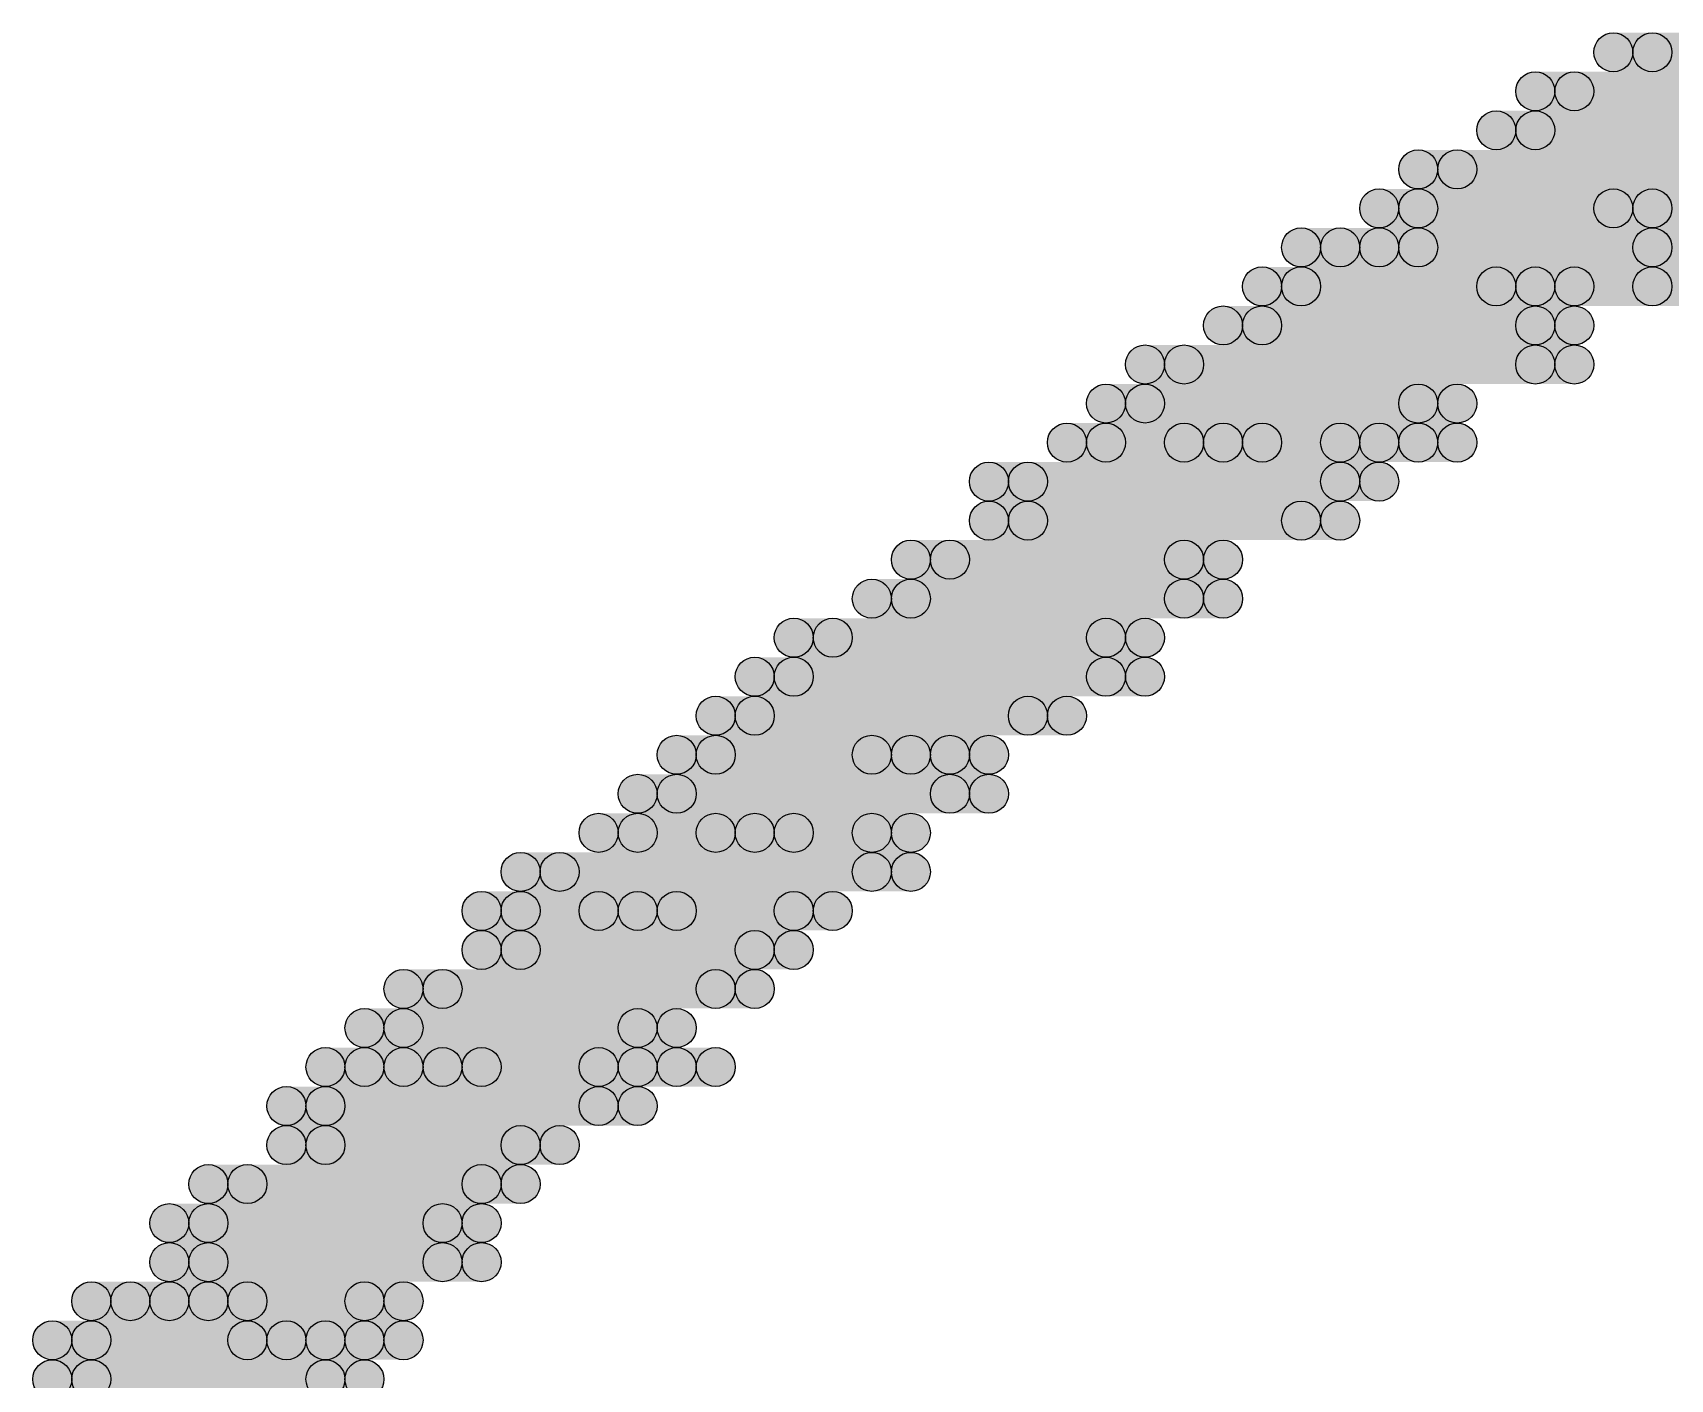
# Model space of a CAD drawing. Header units: millimetres. Extents: x 0 to 137, y 0 to 37.
# Drawn here: x 126.708 to 127.774, y 9.119 to 9.995 of the extents above; entities that cross this region are included whole.
import ezdxf

# ---------------------------------------------------------------- set-up
doc = ezdxf.new("R2010")
doc.units = ezdxf.units.MM
doc.layers.add('TopLayer', color=1, linetype='Continuous')
doc.layers.add('TopSolder', color=216, linetype='Continuous')

msp = doc.modelspace()

# ---------------------------------------------------------------- hatches: boundary and pattern name
at = {"layer": 'TopLayer'}
h = msp.add_hatch(color=1, dxfattribs=at)
edge = h.paths.add_edge_path()
edge.add_arc((127.762, 9.9822), 0.0127, 0, 360)
for points in [[(127.762, 9.9695), (127.762, 9.9949), (128.016, 9.9949), (128.016, 9.9695)], [(127.7112, 9.9441), (127.7112, 9.9695), (127.9652, 9.9695), (127.9652, 9.9441)], [(127.6858, 9.9187), (127.6858, 9.9441), (127.889, 9.9441), (127.889, 9.9187)], [(127.635, 9.8933), (127.635, 9.9187), (127.889, 9.9187), (127.889, 9.8933)], [(127.6096, 9.8679), (127.6096, 9.8933), (127.762, 9.8933), (127.762, 9.8679)], [(127.5588, 9.8425), (127.5588, 9.8679), (127.5842, 9.8679), (127.5842, 9.8425)], [(127.6096, 9.8425), (127.6096, 9.8679), (127.7874, 9.8679), (127.7874, 9.8425)], [(127.5334, 9.8171), (127.5334, 9.8425), (127.6858, 9.8425), (127.6858, 9.8171)], [(127.7112, 9.8171), (127.7112, 9.8425), (127.7874, 9.8425), (127.7874, 9.8171)], [(127.508, 9.7917), (127.508, 9.8171), (127.7112, 9.8171), (127.7112, 9.7917)], [(127.4572, 9.7663), (127.4572, 9.7917), (127.7112, 9.7917), (127.7112, 9.7663)], [(127.4318, 9.7409), (127.4318, 9.7663), (127.635, 9.7663), (127.635, 9.7409)], [(127.4064, 9.7155), (127.4064, 9.7409), (127.4826, 9.7409), (127.4826, 9.7155)], [(127.508, 9.7155), (127.508, 9.7409), (127.5842, 9.7409), (127.5842, 9.7155)], [(127.6096, 9.7155), (127.6096, 9.7409), (127.635, 9.7409), (127.635, 9.7155)], [(127.3556, 9.6901), (127.3556, 9.7155), (127.5842, 9.7155), (127.5842, 9.6901)], [(127.3556, 9.6647), (127.3556, 9.6901), (127.5588, 9.6901), (127.5588, 9.6647)], [(127.3048, 9.6393), (127.3048, 9.6647), (127.4826, 9.6647), (127.4826, 9.6393)], [(127.2794, 9.6139), (127.2794, 9.6393), (127.4826, 9.6393), (127.4826, 9.6139)], [(127.2286, 9.5885), (127.2286, 9.6139), (127.4318, 9.6139), (127.4318, 9.5885)], [(127.2032, 9.5631), (127.2032, 9.5885), (127.4318, 9.5885), (127.4318, 9.5631)], [(127.1778, 9.5377), (127.1778, 9.5631), (127.381, 9.5631), (127.381, 9.5377)], [(127.1524, 9.5123), (127.1524, 9.5377), (127.2794, 9.5377), (127.2794, 9.5123)], [(127.3048, 9.5123), (127.3048, 9.5377), (127.3302, 9.5377), (127.3302, 9.5123)], [(127.127, 9.4869), (127.127, 9.5123), (127.3302, 9.5123), (127.3302, 9.4869)], [(127.1016, 9.4615), (127.1016, 9.4869), (127.1778, 9.4869), (127.1778, 9.4615)], [(127.2032, 9.4615), (127.2032, 9.4869), (127.2794, 9.4869), (127.2794, 9.4615)], [(127.0508, 9.4361), (127.0508, 9.4615), (127.2794, 9.4615), (127.2794, 9.4361)], [(127.0254, 9.4107), (127.0254, 9.4361), (127.1016, 9.4361), (127.1016, 9.4107)], [(127.127, 9.4107), (127.127, 9.4361), (127.2286, 9.4361), (127.2286, 9.4107)], [(127.0254, 9.3853), (127.0254, 9.4107), (127.2032, 9.4107), (127.2032, 9.3853)], [(126.9746, 9.3599), (126.9746, 9.3853), (127.1778, 9.3853), (127.1778, 9.3599)], [(126.9492, 9.3345), (126.9492, 9.3599), (127.127, 9.3599), (127.127, 9.3345)], [(126.9238, 9.3091), (126.9238, 9.3345), (126.9746, 9.3345), (126.9746, 9.3091)], [(127, 9.3091), (127, 9.3345), (127.1016, 9.3345), (127.1016, 9.3091)], [(127.127, 9.3091), (127.127, 9.3345), (127.1524, 9.3345), (127.1524, 9.3091)], [(126.8984, 9.2837), (126.8984, 9.3091), (127.1016, 9.3091), (127.1016, 9.2837)], [(126.8984, 9.2583), (126.8984, 9.2837), (127.0508, 9.2837), (127.0508, 9.2583)], [(126.8476, 9.2329), (126.8476, 9.2583), (127.0254, 9.2583), (127.0254, 9.2329)], [(126.8222, 9.2075), (126.8222, 9.2329), (127, 9.2329), (127, 9.2075)], [(126.8222, 9.1821), (126.8222, 9.2075), (127, 9.2075), (127, 9.1821)], [(126.7714, 9.1567), (126.7714, 9.1821), (126.8222, 9.1821), (126.8222, 9.1567)], [(126.8476, 9.1567), (126.8476, 9.1821), (126.9492, 9.1821), (126.9492, 9.1567)], [(126.746, 9.1313), (126.746, 9.1567), (126.873, 9.1567), (126.873, 9.1313)], [(126.8984, 9.1313), (126.8984, 9.1567), (126.9492, 9.1567), (126.9492, 9.1313)], [(126.746, 9.1059), (126.746, 9.1313), (126.9238, 9.1313), (126.9238, 9.1059)]]:
    msp.add_hatch(color=1, dxfattribs=at).paths.add_polyline_path(points)
h = msp.add_hatch(color=1, dxfattribs=at)
edge = h.paths.add_edge_path()
edge.add_arc((127.7112, 9.9568), 0.0127, 0, 360)
h = msp.add_hatch(color=1, dxfattribs=at)
edge = h.paths.add_edge_path()
edge.add_arc((127.6858, 9.9314), 0.0127, 0, 360)
h = msp.add_hatch(color=1, dxfattribs=at)
edge = h.paths.add_edge_path()
edge.add_arc((127.635, 9.906), 0.0127, 0, 360)
h = msp.add_hatch(color=1, dxfattribs=at)
edge = h.paths.add_edge_path()
edge.add_arc((127.6096, 9.8806), 0.0127, 0, 360)
h = msp.add_hatch(color=1, dxfattribs=at)
edge = h.paths.add_edge_path()
edge.add_arc((127.762, 9.8806), 0.0127, 0, 360)
h = msp.add_hatch(color=1, dxfattribs=at)
edge = h.paths.add_edge_path()
edge.add_arc((127.5588, 9.8552), 0.0127, 0, 360)
h = msp.add_hatch(color=1, dxfattribs=at)
edge = h.paths.add_edge_path()
edge.add_arc((127.5842, 9.8552), 0.0127, 0, 360)
h = msp.add_hatch(color=1, dxfattribs=at)
edge = h.paths.add_edge_path()
edge.add_arc((127.6096, 9.8552), 0.0127, 0, 360)
h = msp.add_hatch(color=1, dxfattribs=at)
edge = h.paths.add_edge_path()
edge.add_arc((127.5334, 9.8298), 0.0127, 0, 360)
h = msp.add_hatch(color=1, dxfattribs=at)
edge = h.paths.add_edge_path()
edge.add_arc((127.6858, 9.8298), 0.0127, 0, 360)
h = msp.add_hatch(color=1, dxfattribs=at)
edge = h.paths.add_edge_path()
edge.add_arc((127.7112, 9.8298), 0.0127, 0, 360)
h = msp.add_hatch(color=1, dxfattribs=at)
edge = h.paths.add_edge_path()
edge.add_arc((127.508, 9.8044), 0.0127, 0, 360)
h = msp.add_hatch(color=1, dxfattribs=at)
edge = h.paths.add_edge_path()
edge.add_arc((127.7112, 9.8044), 0.0127, 0, 360)
h = msp.add_hatch(color=1, dxfattribs=at)
edge = h.paths.add_edge_path()
edge.add_arc((127.4572, 9.779), 0.0127, 0, 360)
h = msp.add_hatch(color=1, dxfattribs=at)
edge = h.paths.add_edge_path()
edge.add_arc((127.7112, 9.779), 0.0127, 0, 360)
h = msp.add_hatch(color=1, dxfattribs=at)
edge = h.paths.add_edge_path()
edge.add_arc((127.4318, 9.7536), 0.0127, 0, 360)
h = msp.add_hatch(color=1, dxfattribs=at)
edge = h.paths.add_edge_path()
edge.add_arc((127.635, 9.7536), 0.0127, 0, 360)
h = msp.add_hatch(color=1, dxfattribs=at)
edge = h.paths.add_edge_path()
edge.add_arc((127.4064, 9.7282), 0.0127, 0, 360)
h = msp.add_hatch(color=1, dxfattribs=at)
edge = h.paths.add_edge_path()
edge.add_arc((127.4826, 9.7282), 0.0127, 0, 360)
h = msp.add_hatch(color=1, dxfattribs=at)
edge = h.paths.add_edge_path()
edge.add_arc((127.508, 9.7282), 0.0127, 0, 360)
h = msp.add_hatch(color=1, dxfattribs=at)
edge = h.paths.add_edge_path()
edge.add_arc((127.5842, 9.7282), 0.0127, 0, 360)
h = msp.add_hatch(color=1, dxfattribs=at)
edge = h.paths.add_edge_path()
edge.add_arc((127.6096, 9.7282), 0.0127, 0, 360)
h = msp.add_hatch(color=1, dxfattribs=at)
edge = h.paths.add_edge_path()
edge.add_arc((127.635, 9.7282), 0.0127, 0, 360)
h = msp.add_hatch(color=1, dxfattribs=at)
edge = h.paths.add_edge_path()
edge.add_arc((127.3556, 9.7028), 0.0127, 0, 360)
h = msp.add_hatch(color=1, dxfattribs=at)
edge = h.paths.add_edge_path()
edge.add_arc((127.5842, 9.7028), 0.0127, 0, 360)
h = msp.add_hatch(color=1, dxfattribs=at)
edge = h.paths.add_edge_path()
edge.add_arc((127.3556, 9.6774), 0.0127, 0, 360)
h = msp.add_hatch(color=1, dxfattribs=at)
edge = h.paths.add_edge_path()
edge.add_arc((127.5588, 9.6774), 0.0127, 0, 360)
h = msp.add_hatch(color=1, dxfattribs=at)
edge = h.paths.add_edge_path()
edge.add_arc((127.3048, 9.652), 0.0127, 0, 360)
h = msp.add_hatch(color=1, dxfattribs=at)
edge = h.paths.add_edge_path()
edge.add_arc((127.4826, 9.652), 0.0127, 0, 360)
h = msp.add_hatch(color=1, dxfattribs=at)
edge = h.paths.add_edge_path()
edge.add_arc((127.2794, 9.6266), 0.0127, 0, 360)
h = msp.add_hatch(color=1, dxfattribs=at)
edge = h.paths.add_edge_path()
edge.add_arc((127.4826, 9.6266), 0.0127, 0, 360)
h = msp.add_hatch(color=1, dxfattribs=at)
edge = h.paths.add_edge_path()
edge.add_arc((127.2286, 9.6012), 0.0127, 0, 360)
h = msp.add_hatch(color=1, dxfattribs=at)
edge = h.paths.add_edge_path()
edge.add_arc((127.4318, 9.6012), 0.0127, 0, 360)
h = msp.add_hatch(color=1, dxfattribs=at)
edge = h.paths.add_edge_path()
edge.add_arc((127.2032, 9.5758), 0.0127, 0, 360)
h = msp.add_hatch(color=1, dxfattribs=at)
edge = h.paths.add_edge_path()
edge.add_arc((127.4318, 9.5758), 0.0127, 0, 360)
h = msp.add_hatch(color=1, dxfattribs=at)
edge = h.paths.add_edge_path()
edge.add_arc((127.1778, 9.5504), 0.0127, 0, 360)
h = msp.add_hatch(color=1, dxfattribs=at)
edge = h.paths.add_edge_path()
edge.add_arc((127.381, 9.5504), 0.0127, 0, 360)
h = msp.add_hatch(color=1, dxfattribs=at)
edge = h.paths.add_edge_path()
edge.add_arc((127.1524, 9.525), 0.0127, 0, 360)
h = msp.add_hatch(color=1, dxfattribs=at)
edge = h.paths.add_edge_path()
edge.add_arc((127.2794, 9.525), 0.0127, 0, 360)
h = msp.add_hatch(color=1, dxfattribs=at)
edge = h.paths.add_edge_path()
edge.add_arc((127.3048, 9.525), 0.0127, 0, 360)
h = msp.add_hatch(color=1, dxfattribs=at)
edge = h.paths.add_edge_path()
edge.add_arc((127.3302, 9.525), 0.0127, 0, 360)
h = msp.add_hatch(color=1, dxfattribs=at)
edge = h.paths.add_edge_path()
edge.add_arc((127.127, 9.4996), 0.0127, 0, 360)
h = msp.add_hatch(color=1, dxfattribs=at)
edge = h.paths.add_edge_path()
edge.add_arc((127.3302, 9.4996), 0.0127, 0, 360)
h = msp.add_hatch(color=1, dxfattribs=at)
edge = h.paths.add_edge_path()
edge.add_arc((127.1016, 9.4742), 0.0127, 0, 360)
h = msp.add_hatch(color=1, dxfattribs=at)
edge = h.paths.add_edge_path()
edge.add_arc((127.1778, 9.4742), 0.0127, 0, 360)
h = msp.add_hatch(color=1, dxfattribs=at)
edge = h.paths.add_edge_path()
edge.add_arc((127.2032, 9.4742), 0.0127, 0, 360)
h = msp.add_hatch(color=1, dxfattribs=at)
edge = h.paths.add_edge_path()
edge.add_arc((127.2794, 9.4742), 0.0127, 0, 360)
h = msp.add_hatch(color=1, dxfattribs=at)
edge = h.paths.add_edge_path()
edge.add_arc((127.0508, 9.4488), 0.0127, 0, 360)
h = msp.add_hatch(color=1, dxfattribs=at)
edge = h.paths.add_edge_path()
edge.add_arc((127.2794, 9.4488), 0.0127, 0, 360)
h = msp.add_hatch(color=1, dxfattribs=at)
edge = h.paths.add_edge_path()
edge.add_arc((127.0254, 9.4234), 0.0127, 0, 360)
h = msp.add_hatch(color=1, dxfattribs=at)
edge = h.paths.add_edge_path()
edge.add_arc((127.1016, 9.4234), 0.0127, 0, 360)
h = msp.add_hatch(color=1, dxfattribs=at)
edge = h.paths.add_edge_path()
edge.add_arc((127.127, 9.4234), 0.0127, 0, 360)
h = msp.add_hatch(color=1, dxfattribs=at)
edge = h.paths.add_edge_path()
edge.add_arc((127.2286, 9.4234), 0.0127, 0, 360)
h = msp.add_hatch(color=1, dxfattribs=at)
edge = h.paths.add_edge_path()
edge.add_arc((127.0254, 9.398), 0.0127, 0, 360)
h = msp.add_hatch(color=1, dxfattribs=at)
edge = h.paths.add_edge_path()
edge.add_arc((127.2032, 9.398), 0.0127, 0, 360)
h = msp.add_hatch(color=1, dxfattribs=at)
edge = h.paths.add_edge_path()
edge.add_arc((126.9746, 9.3726), 0.0127, 0, 360)
h = msp.add_hatch(color=1, dxfattribs=at)
edge = h.paths.add_edge_path()
edge.add_arc((127.1778, 9.3726), 0.0127, 0, 360)
h = msp.add_hatch(color=1, dxfattribs=at)
edge = h.paths.add_edge_path()
edge.add_arc((126.9492, 9.3472), 0.0127, 0, 360)
h = msp.add_hatch(color=1, dxfattribs=at)
edge = h.paths.add_edge_path()
edge.add_arc((127.127, 9.3472), 0.0127, 0, 360)
h = msp.add_hatch(color=1, dxfattribs=at)
edge = h.paths.add_edge_path()
edge.add_arc((126.9238, 9.3218), 0.0127, 0, 360)
h = msp.add_hatch(color=1, dxfattribs=at)
edge = h.paths.add_edge_path()
edge.add_arc((126.9746, 9.3218), 0.0127, 0, 360)
h = msp.add_hatch(color=1, dxfattribs=at)
edge = h.paths.add_edge_path()
edge.add_arc((127, 9.3218), 0.0127, 0, 360)
h = msp.add_hatch(color=1, dxfattribs=at)
edge = h.paths.add_edge_path()
edge.add_arc((127.1016, 9.3218), 0.0127, 0, 360)
h = msp.add_hatch(color=1, dxfattribs=at)
edge = h.paths.add_edge_path()
edge.add_arc((127.127, 9.3218), 0.0127, 0, 360)
h = msp.add_hatch(color=1, dxfattribs=at)
edge = h.paths.add_edge_path()
edge.add_arc((127.1524, 9.3218), 0.0127, 0, 360)
h = msp.add_hatch(color=1, dxfattribs=at)
edge = h.paths.add_edge_path()
edge.add_arc((126.8984, 9.2964), 0.0127, 0, 360)
h = msp.add_hatch(color=1, dxfattribs=at)
edge = h.paths.add_edge_path()
edge.add_arc((127.1016, 9.2964), 0.0127, 0, 360)
h = msp.add_hatch(color=1, dxfattribs=at)
edge = h.paths.add_edge_path()
edge.add_arc((126.8984, 9.271), 0.0127, 0, 360)
h = msp.add_hatch(color=1, dxfattribs=at)
edge = h.paths.add_edge_path()
edge.add_arc((127.0508, 9.271), 0.0127, 0, 360)
h = msp.add_hatch(color=1, dxfattribs=at)
edge = h.paths.add_edge_path()
edge.add_arc((126.8476, 9.2456), 0.0127, 0, 360)
h = msp.add_hatch(color=1, dxfattribs=at)
edge = h.paths.add_edge_path()
edge.add_arc((127.0254, 9.2456), 0.0127, 0, 360)
h = msp.add_hatch(color=1, dxfattribs=at)
edge = h.paths.add_edge_path()
edge.add_arc((126.8222, 9.2202), 0.0127, 0, 360)
h = msp.add_hatch(color=1, dxfattribs=at)
edge = h.paths.add_edge_path()
edge.add_arc((127, 9.2202), 0.0127, 0, 360)
h = msp.add_hatch(color=1, dxfattribs=at)
edge = h.paths.add_edge_path()
edge.add_arc((126.8222, 9.1948), 0.0127, 0, 360)
h = msp.add_hatch(color=1, dxfattribs=at)
edge = h.paths.add_edge_path()
edge.add_arc((127, 9.1948), 0.0127, 0, 360)
h = msp.add_hatch(color=1, dxfattribs=at)
edge = h.paths.add_edge_path()
edge.add_arc((126.7714, 9.1694), 0.0127, 0, 360)
h = msp.add_hatch(color=1, dxfattribs=at)
edge = h.paths.add_edge_path()
edge.add_arc((126.8222, 9.1694), 0.0127, 0, 360)
h = msp.add_hatch(color=1, dxfattribs=at)
edge = h.paths.add_edge_path()
edge.add_arc((126.8476, 9.1694), 0.0127, 0, 360)
h = msp.add_hatch(color=1, dxfattribs=at)
edge = h.paths.add_edge_path()
edge.add_arc((126.9492, 9.1694), 0.0127, 0, 360)
h = msp.add_hatch(color=1, dxfattribs=at)
edge = h.paths.add_edge_path()
edge.add_arc((126.746, 9.144), 0.0127, 0, 360)
h = msp.add_hatch(color=1, dxfattribs=at)
edge = h.paths.add_edge_path()
edge.add_arc((126.873, 9.144), 0.0127, 0, 360)
h = msp.add_hatch(color=1, dxfattribs=at)
edge = h.paths.add_edge_path()
edge.add_arc((126.8984, 9.144), 0.0127, 0, 360)
h = msp.add_hatch(color=1, dxfattribs=at)
edge = h.paths.add_edge_path()
edge.add_arc((126.9492, 9.144), 0.0127, 0, 360)
h = msp.add_hatch(color=1, dxfattribs=at)
edge = h.paths.add_edge_path()
edge.add_arc((126.746, 9.1186), 0.0127, 0, 360)
h = msp.add_hatch(color=1, dxfattribs=at)
edge = h.paths.add_edge_path()
edge.add_arc((126.9238, 9.1186), 0.0127, 0, 360)
at = {"layer": 'TopSolder'}
h = msp.add_hatch(color=216, dxfattribs=at)
edge = h.paths.add_edge_path()
edge.add_arc((127.7366, 9.9822), 0.0127, 0, 360)
for points in [[(127.7366, 9.9695), (127.7366, 9.9949), (127.9906, 9.9949), (127.9906, 9.9695)], [(127.6858, 9.9441), (127.6858, 9.9695), (127.9398, 9.9695), (127.9398, 9.9441)], [(127.6604, 9.9187), (127.6604, 9.9441), (127.8636, 9.9441), (127.8636, 9.9187)], [(127.6096, 9.8933), (127.6096, 9.9187), (127.8636, 9.9187), (127.8636, 9.8933)], [(127.5842, 9.8679), (127.5842, 9.8933), (127.7366, 9.8933), (127.7366, 9.8679)], [(127.762, 9.8679), (127.762, 9.8933), (127.8128, 9.8933), (127.8128, 9.8679)], [(127.5334, 9.8425), (127.5334, 9.8679), (127.5588, 9.8679), (127.5588, 9.8425)], [(127.5842, 9.8425), (127.5842, 9.8679), (127.762, 9.8679), (127.762, 9.8425)], [(127.508, 9.8171), (127.508, 9.8425), (127.6604, 9.8425), (127.6604, 9.8171)], [(127.6858, 9.8171), (127.6858, 9.8425), (127.762, 9.8425), (127.762, 9.8171)], [(127.4826, 9.7917), (127.4826, 9.8171), (127.6858, 9.8171), (127.6858, 9.7917)], [(127.4318, 9.7663), (127.4318, 9.7917), (127.6858, 9.7917), (127.6858, 9.7663)], [(127.4064, 9.7409), (127.4064, 9.7663), (127.6096, 9.7663), (127.6096, 9.7409)], [(127.381, 9.7155), (127.381, 9.7409), (127.4572, 9.7409), (127.4572, 9.7155)], [(127.4826, 9.7155), (127.4826, 9.7409), (127.5588, 9.7409), (127.5588, 9.7155)], [(127.5842, 9.7155), (127.5842, 9.7409), (127.6096, 9.7409), (127.6096, 9.7155)], [(127.3302, 9.6901), (127.3302, 9.7155), (127.5588, 9.7155), (127.5588, 9.6901)], [(127.3302, 9.6647), (127.3302, 9.6901), (127.5334, 9.6901), (127.5334, 9.6647)], [(127.2794, 9.6393), (127.2794, 9.6647), (127.4572, 9.6647), (127.4572, 9.6393)], [(127.254, 9.6139), (127.254, 9.6393), (127.4572, 9.6393), (127.4572, 9.6139)], [(127.2032, 9.5885), (127.2032, 9.6139), (127.4064, 9.6139), (127.4064, 9.5885)], [(127.1778, 9.5631), (127.1778, 9.5885), (127.4064, 9.5885), (127.4064, 9.5631)], [(127.1524, 9.5377), (127.1524, 9.5631), (127.3556, 9.5631), (127.3556, 9.5377)], [(127.127, 9.5123), (127.127, 9.5377), (127.254, 9.5377), (127.254, 9.5123)], [(127.2794, 9.5123), (127.2794, 9.5377), (127.3048, 9.5377), (127.3048, 9.5123)], [(127.1016, 9.4869), (127.1016, 9.5123), (127.3048, 9.5123), (127.3048, 9.4869)], [(127.0762, 9.4615), (127.0762, 9.4869), (127.1524, 9.4869), (127.1524, 9.4615)], [(127.1778, 9.4615), (127.1778, 9.4869), (127.254, 9.4869), (127.254, 9.4615)], [(127.0254, 9.4361), (127.0254, 9.4615), (127.254, 9.4615), (127.254, 9.4361)], [(127, 9.4107), (127, 9.4361), (127.0762, 9.4361), (127.0762, 9.4107)], [(127.1016, 9.4107), (127.1016, 9.4361), (127.2032, 9.4361), (127.2032, 9.4107)], [(127, 9.3853), (127, 9.4107), (127.1778, 9.4107), (127.1778, 9.3853)], [(126.9492, 9.3599), (126.9492, 9.3853), (127.1524, 9.3853), (127.1524, 9.3599)], [(126.9238, 9.3345), (126.9238, 9.3599), (127.1016, 9.3599), (127.1016, 9.3345)], [(126.8984, 9.3091), (126.8984, 9.3345), (126.9492, 9.3345), (126.9492, 9.3091)], [(126.9746, 9.3091), (126.9746, 9.3345), (127.0762, 9.3345), (127.0762, 9.3091)], [(127.1016, 9.3091), (127.1016, 9.3345), (127.127, 9.3345), (127.127, 9.3091)], [(126.873, 9.2837), (126.873, 9.3091), (127.0762, 9.3091), (127.0762, 9.2837)], [(126.873, 9.2583), (126.873, 9.2837), (127.0254, 9.2837), (127.0254, 9.2583)], [(126.8222, 9.2329), (126.8222, 9.2583), (127, 9.2583), (127, 9.2329)], [(126.7968, 9.2075), (126.7968, 9.2329), (126.9746, 9.2329), (126.9746, 9.2075)], [(126.7968, 9.1821), (126.7968, 9.2075), (126.9746, 9.2075), (126.9746, 9.1821)], [(126.746, 9.1567), (126.746, 9.1821), (126.7968, 9.1821), (126.7968, 9.1567)], [(126.8222, 9.1567), (126.8222, 9.1821), (126.9238, 9.1821), (126.9238, 9.1567)], [(126.7206, 9.1313), (126.7206, 9.1567), (126.8476, 9.1567), (126.8476, 9.1313)], [(126.873, 9.1313), (126.873, 9.1567), (126.9238, 9.1567), (126.9238, 9.1313)], [(126.7206, 9.1059), (126.7206, 9.1313), (126.8984, 9.1313), (126.8984, 9.1059)]]:
    msp.add_hatch(color=216, dxfattribs=at).paths.add_polyline_path(points)
h = msp.add_hatch(color=216, dxfattribs=at)
edge = h.paths.add_edge_path()
edge.add_arc((127.6858, 9.9568), 0.0127, 0, 360)
h = msp.add_hatch(color=216, dxfattribs=at)
edge = h.paths.add_edge_path()
edge.add_arc((127.6604, 9.9314), 0.0127, 0, 360)
h = msp.add_hatch(color=216, dxfattribs=at)
edge = h.paths.add_edge_path()
edge.add_arc((127.6096, 9.906), 0.0127, 0, 360)
h = msp.add_hatch(color=216, dxfattribs=at)
edge = h.paths.add_edge_path()
edge.add_arc((127.5842, 9.8806), 0.0127, 0, 360)
h = msp.add_hatch(color=216, dxfattribs=at)
edge = h.paths.add_edge_path()
edge.add_arc((127.7366, 9.8806), 0.0127, 0, 360)
h = msp.add_hatch(color=216, dxfattribs=at)
edge = h.paths.add_edge_path()
edge.add_arc((127.762, 9.8806), 0.0127, 0, 360)
h = msp.add_hatch(color=216, dxfattribs=at)
edge = h.paths.add_edge_path()
edge.add_arc((127.5334, 9.8552), 0.0127, 0, 360)
h = msp.add_hatch(color=216, dxfattribs=at)
edge = h.paths.add_edge_path()
edge.add_arc((127.5588, 9.8552), 0.0127, 0, 360)
h = msp.add_hatch(color=216, dxfattribs=at)
edge = h.paths.add_edge_path()
edge.add_arc((127.5842, 9.8552), 0.0127, 0, 360)
h = msp.add_hatch(color=216, dxfattribs=at)
edge = h.paths.add_edge_path()
edge.add_arc((127.762, 9.8552), 0.0127, 0, 360)
h = msp.add_hatch(color=216, dxfattribs=at)
edge = h.paths.add_edge_path()
edge.add_arc((127.508, 9.8298), 0.0127, 0, 360)
h = msp.add_hatch(color=216, dxfattribs=at)
edge = h.paths.add_edge_path()
edge.add_arc((127.6604, 9.8298), 0.0127, 0, 360)
h = msp.add_hatch(color=216, dxfattribs=at)
edge = h.paths.add_edge_path()
edge.add_arc((127.6858, 9.8298), 0.0127, 0, 360)
h = msp.add_hatch(color=216, dxfattribs=at)
edge = h.paths.add_edge_path()
edge.add_arc((127.762, 9.8298), 0.0127, 0, 360)
h = msp.add_hatch(color=216, dxfattribs=at)
edge = h.paths.add_edge_path()
edge.add_arc((127.4826, 9.8044), 0.0127, 0, 360)
h = msp.add_hatch(color=216, dxfattribs=at)
edge = h.paths.add_edge_path()
edge.add_arc((127.6858, 9.8044), 0.0127, 0, 360)
h = msp.add_hatch(color=216, dxfattribs=at)
edge = h.paths.add_edge_path()
edge.add_arc((127.4318, 9.779), 0.0127, 0, 360)
h = msp.add_hatch(color=216, dxfattribs=at)
edge = h.paths.add_edge_path()
edge.add_arc((127.6858, 9.779), 0.0127, 0, 360)
h = msp.add_hatch(color=216, dxfattribs=at)
edge = h.paths.add_edge_path()
edge.add_arc((127.4064, 9.7536), 0.0127, 0, 360)
h = msp.add_hatch(color=216, dxfattribs=at)
edge = h.paths.add_edge_path()
edge.add_arc((127.6096, 9.7536), 0.0127, 0, 360)
h = msp.add_hatch(color=216, dxfattribs=at)
edge = h.paths.add_edge_path()
edge.add_arc((127.381, 9.7282), 0.0127, 0, 360)
h = msp.add_hatch(color=216, dxfattribs=at)
edge = h.paths.add_edge_path()
edge.add_arc((127.4572, 9.7282), 0.0127, 0, 360)
h = msp.add_hatch(color=216, dxfattribs=at)
edge = h.paths.add_edge_path()
edge.add_arc((127.4826, 9.7282), 0.0127, 0, 360)
h = msp.add_hatch(color=216, dxfattribs=at)
edge = h.paths.add_edge_path()
edge.add_arc((127.5588, 9.7282), 0.0127, 0, 360)
h = msp.add_hatch(color=216, dxfattribs=at)
edge = h.paths.add_edge_path()
edge.add_arc((127.5842, 9.7282), 0.0127, 0, 360)
h = msp.add_hatch(color=216, dxfattribs=at)
edge = h.paths.add_edge_path()
edge.add_arc((127.6096, 9.7282), 0.0127, 0, 360)
h = msp.add_hatch(color=216, dxfattribs=at)
edge = h.paths.add_edge_path()
edge.add_arc((127.3302, 9.7028), 0.0127, 0, 360)
h = msp.add_hatch(color=216, dxfattribs=at)
edge = h.paths.add_edge_path()
edge.add_arc((127.5588, 9.7028), 0.0127, 0, 360)
h = msp.add_hatch(color=216, dxfattribs=at)
edge = h.paths.add_edge_path()
edge.add_arc((127.3302, 9.6774), 0.0127, 0, 360)
h = msp.add_hatch(color=216, dxfattribs=at)
edge = h.paths.add_edge_path()
edge.add_arc((127.5334, 9.6774), 0.0127, 0, 360)
h = msp.add_hatch(color=216, dxfattribs=at)
edge = h.paths.add_edge_path()
edge.add_arc((127.2794, 9.652), 0.0127, 0, 360)
h = msp.add_hatch(color=216, dxfattribs=at)
edge = h.paths.add_edge_path()
edge.add_arc((127.4572, 9.652), 0.0127, 0, 360)
h = msp.add_hatch(color=216, dxfattribs=at)
edge = h.paths.add_edge_path()
edge.add_arc((127.254, 9.6266), 0.0127, 0, 360)
h = msp.add_hatch(color=216, dxfattribs=at)
edge = h.paths.add_edge_path()
edge.add_arc((127.4572, 9.6266), 0.0127, 0, 360)
h = msp.add_hatch(color=216, dxfattribs=at)
edge = h.paths.add_edge_path()
edge.add_arc((127.2032, 9.6012), 0.0127, 0, 360)
h = msp.add_hatch(color=216, dxfattribs=at)
edge = h.paths.add_edge_path()
edge.add_arc((127.4064, 9.6012), 0.0127, 0, 360)
h = msp.add_hatch(color=216, dxfattribs=at)
edge = h.paths.add_edge_path()
edge.add_arc((127.1778, 9.5758), 0.0127, 0, 360)
h = msp.add_hatch(color=216, dxfattribs=at)
edge = h.paths.add_edge_path()
edge.add_arc((127.4064, 9.5758), 0.0127, 0, 360)
h = msp.add_hatch(color=216, dxfattribs=at)
edge = h.paths.add_edge_path()
edge.add_arc((127.1524, 9.5504), 0.0127, 0, 360)
h = msp.add_hatch(color=216, dxfattribs=at)
edge = h.paths.add_edge_path()
edge.add_arc((127.3556, 9.5504), 0.0127, 0, 360)
h = msp.add_hatch(color=216, dxfattribs=at)
edge = h.paths.add_edge_path()
edge.add_arc((127.127, 9.525), 0.0127, 0, 360)
h = msp.add_hatch(color=216, dxfattribs=at)
edge = h.paths.add_edge_path()
edge.add_arc((127.254, 9.525), 0.0127, 0, 360)
h = msp.add_hatch(color=216, dxfattribs=at)
edge = h.paths.add_edge_path()
edge.add_arc((127.2794, 9.525), 0.0127, 0, 360)
h = msp.add_hatch(color=216, dxfattribs=at)
edge = h.paths.add_edge_path()
edge.add_arc((127.3048, 9.525), 0.0127, 0, 360)
h = msp.add_hatch(color=216, dxfattribs=at)
edge = h.paths.add_edge_path()
edge.add_arc((127.1016, 9.4996), 0.0127, 0, 360)
h = msp.add_hatch(color=216, dxfattribs=at)
edge = h.paths.add_edge_path()
edge.add_arc((127.3048, 9.4996), 0.0127, 0, 360)
h = msp.add_hatch(color=216, dxfattribs=at)
edge = h.paths.add_edge_path()
edge.add_arc((127.0762, 9.4742), 0.0127, 0, 360)
h = msp.add_hatch(color=216, dxfattribs=at)
edge = h.paths.add_edge_path()
edge.add_arc((127.1524, 9.4742), 0.0127, 0, 360)
h = msp.add_hatch(color=216, dxfattribs=at)
edge = h.paths.add_edge_path()
edge.add_arc((127.1778, 9.4742), 0.0127, 0, 360)
h = msp.add_hatch(color=216, dxfattribs=at)
edge = h.paths.add_edge_path()
edge.add_arc((127.254, 9.4742), 0.0127, 0, 360)
h = msp.add_hatch(color=216, dxfattribs=at)
edge = h.paths.add_edge_path()
edge.add_arc((127.0254, 9.4488), 0.0127, 0, 360)
h = msp.add_hatch(color=216, dxfattribs=at)
edge = h.paths.add_edge_path()
edge.add_arc((127.254, 9.4488), 0.0127, 0, 360)
h = msp.add_hatch(color=216, dxfattribs=at)
edge = h.paths.add_edge_path()
edge.add_arc((127, 9.4234), 0.0127, 0, 360)
h = msp.add_hatch(color=216, dxfattribs=at)
edge = h.paths.add_edge_path()
edge.add_arc((127.0762, 9.4234), 0.0127, 0, 360)
h = msp.add_hatch(color=216, dxfattribs=at)
edge = h.paths.add_edge_path()
edge.add_arc((127.1016, 9.4234), 0.0127, 0, 360)
h = msp.add_hatch(color=216, dxfattribs=at)
edge = h.paths.add_edge_path()
edge.add_arc((127.2032, 9.4234), 0.0127, 0, 360)
h = msp.add_hatch(color=216, dxfattribs=at)
edge = h.paths.add_edge_path()
edge.add_arc((127, 9.398), 0.0127, 0, 360)
h = msp.add_hatch(color=216, dxfattribs=at)
edge = h.paths.add_edge_path()
edge.add_arc((127.1778, 9.398), 0.0127, 0, 360)
h = msp.add_hatch(color=216, dxfattribs=at)
edge = h.paths.add_edge_path()
edge.add_arc((126.9492, 9.3726), 0.0127, 0, 360)
h = msp.add_hatch(color=216, dxfattribs=at)
edge = h.paths.add_edge_path()
edge.add_arc((127.1524, 9.3726), 0.0127, 0, 360)
h = msp.add_hatch(color=216, dxfattribs=at)
edge = h.paths.add_edge_path()
edge.add_arc((126.9238, 9.3472), 0.0127, 0, 360)
h = msp.add_hatch(color=216, dxfattribs=at)
edge = h.paths.add_edge_path()
edge.add_arc((127.1016, 9.3472), 0.0127, 0, 360)
h = msp.add_hatch(color=216, dxfattribs=at)
edge = h.paths.add_edge_path()
edge.add_arc((126.8984, 9.3218), 0.0127, 0, 360)
h = msp.add_hatch(color=216, dxfattribs=at)
edge = h.paths.add_edge_path()
edge.add_arc((126.9492, 9.3218), 0.0127, 0, 360)
h = msp.add_hatch(color=216, dxfattribs=at)
edge = h.paths.add_edge_path()
edge.add_arc((126.9746, 9.3218), 0.0127, 0, 360)
h = msp.add_hatch(color=216, dxfattribs=at)
edge = h.paths.add_edge_path()
edge.add_arc((127.0762, 9.3218), 0.0127, 0, 360)
h = msp.add_hatch(color=216, dxfattribs=at)
edge = h.paths.add_edge_path()
edge.add_arc((127.1016, 9.3218), 0.0127, 0, 360)
h = msp.add_hatch(color=216, dxfattribs=at)
edge = h.paths.add_edge_path()
edge.add_arc((127.127, 9.3218), 0.0127, 0, 360)
h = msp.add_hatch(color=216, dxfattribs=at)
edge = h.paths.add_edge_path()
edge.add_arc((126.873, 9.2964), 0.0127, 0, 360)
h = msp.add_hatch(color=216, dxfattribs=at)
edge = h.paths.add_edge_path()
edge.add_arc((127.0762, 9.2964), 0.0127, 0, 360)
h = msp.add_hatch(color=216, dxfattribs=at)
edge = h.paths.add_edge_path()
edge.add_arc((126.873, 9.271), 0.0127, 0, 360)
h = msp.add_hatch(color=216, dxfattribs=at)
edge = h.paths.add_edge_path()
edge.add_arc((127.0254, 9.271), 0.0127, 0, 360)
h = msp.add_hatch(color=216, dxfattribs=at)
edge = h.paths.add_edge_path()
edge.add_arc((126.8222, 9.2456), 0.0127, 0, 360)
h = msp.add_hatch(color=216, dxfattribs=at)
edge = h.paths.add_edge_path()
edge.add_arc((127, 9.2456), 0.0127, 0, 360)
h = msp.add_hatch(color=216, dxfattribs=at)
edge = h.paths.add_edge_path()
edge.add_arc((126.7968, 9.2202), 0.0127, 0, 360)
h = msp.add_hatch(color=216, dxfattribs=at)
edge = h.paths.add_edge_path()
edge.add_arc((126.9746, 9.2202), 0.0127, 0, 360)
h = msp.add_hatch(color=216, dxfattribs=at)
edge = h.paths.add_edge_path()
edge.add_arc((126.7968, 9.1948), 0.0127, 0, 360)
h = msp.add_hatch(color=216, dxfattribs=at)
edge = h.paths.add_edge_path()
edge.add_arc((126.9746, 9.1948), 0.0127, 0, 360)
h = msp.add_hatch(color=216, dxfattribs=at)
edge = h.paths.add_edge_path()
edge.add_arc((126.746, 9.1694), 0.0127, 0, 360)
h = msp.add_hatch(color=216, dxfattribs=at)
edge = h.paths.add_edge_path()
edge.add_arc((126.7968, 9.1694), 0.0127, 0, 360)
h = msp.add_hatch(color=216, dxfattribs=at)
edge = h.paths.add_edge_path()
edge.add_arc((126.8222, 9.1694), 0.0127, 0, 360)
h = msp.add_hatch(color=216, dxfattribs=at)
edge = h.paths.add_edge_path()
edge.add_arc((126.9238, 9.1694), 0.0127, 0, 360)
h = msp.add_hatch(color=216, dxfattribs=at)
edge = h.paths.add_edge_path()
edge.add_arc((126.7206, 9.144), 0.0127, 0, 360)
h = msp.add_hatch(color=216, dxfattribs=at)
edge = h.paths.add_edge_path()
edge.add_arc((126.8476, 9.144), 0.0127, 0, 360)
h = msp.add_hatch(color=216, dxfattribs=at)
edge = h.paths.add_edge_path()
edge.add_arc((126.873, 9.144), 0.0127, 0, 360)
h = msp.add_hatch(color=216, dxfattribs=at)
edge = h.paths.add_edge_path()
edge.add_arc((126.9238, 9.144), 0.0127, 0, 360)
h = msp.add_hatch(color=216, dxfattribs=at)
edge = h.paths.add_edge_path()
edge.add_arc((126.7206, 9.1186), 0.0127, 0, 360)
h = msp.add_hatch(color=216, dxfattribs=at)
edge = h.paths.add_edge_path()
edge.add_arc((126.8984, 9.1186), 0.0127, 0, 360)

# ---------------------------------------------------------------- linework, layer by layer
at = {"layer": 'TopLayer'}
for centre in [(127.762, 9.9822), (127.7112, 9.9568), (127.6858, 9.9314), (127.635, 9.906), (127.6096, 9.8806), (127.762, 9.8806), (127.5588, 9.8552), (127.5842, 9.8552), (127.6096, 9.8552), (127.5334, 9.8298), (127.6858, 9.8298), (127.7112, 9.8298), (127.508, 9.8044), (127.7112, 9.8044), (127.4572, 9.779), (127.7112, 9.779), (127.4318, 9.7536), (127.635, 9.7536), (127.4064, 9.7282), (127.4826, 9.7282), (127.508, 9.7282), (127.5842, 9.7282), (127.6096, 9.7282), (127.635, 9.7282), (127.3556, 9.7028), (127.5842, 9.7028), (127.3556, 9.6774), (127.5588, 9.6774), (127.3048, 9.652), (127.4826, 9.652), (127.2794, 9.6266), (127.4826, 9.6266), (127.2286, 9.6012), (127.4318, 9.6012), (127.2032, 9.5758), (127.4318, 9.5758), (127.1778, 9.5504), (127.381, 9.5504), (127.1524, 9.525), (127.2794, 9.525), (127.3048, 9.525), (127.3302, 9.525), (127.127, 9.4996), (127.3302, 9.4996), (127.1016, 9.4742), (127.1778, 9.4742), (127.2032, 9.4742), (127.2794, 9.4742), (127.0508, 9.4488), (127.2794, 9.4488), (127.0254, 9.4234), (127.1016, 9.4234), (127.127, 9.4234), (127.2286, 9.4234), (127.0254, 9.398), (127.2032, 9.398), (126.9746, 9.3726), (127.1778, 9.3726), (126.9492, 9.3472), (127.127, 9.3472), (126.9238, 9.3218), (126.9746, 9.3218), (127, 9.3218), (127.1016, 9.3218), (127.127, 9.3218), (127.1524, 9.3218), (126.8984, 9.2964), (127.1016, 9.2964), (126.8984, 9.271), (127.0508, 9.271), (126.8476, 9.2456), (127.0254, 9.2456), (126.8222, 9.2202), (127, 9.2202), (126.8222, 9.1948), (127, 9.1948), (126.7714, 9.1694), (126.8222, 9.1694), (126.8476, 9.1694), (126.9492, 9.1694), (126.746, 9.144), (126.873, 9.144), (126.8984, 9.144), (126.9492, 9.144), (126.746, 9.1186), (126.9238, 9.1186)]:
    msp.add_circle(centre, 0.0127, dxfattribs=at)
at = {"layer": 'TopSolder'}
for centre in [(127.7366, 9.9822), (127.6858, 9.9568), (127.6604, 9.9314), (127.6096, 9.906), (127.5842, 9.8806), (127.7366, 9.8806), (127.762, 9.8806), (127.5334, 9.8552), (127.5588, 9.8552), (127.5842, 9.8552), (127.762, 9.8552), (127.508, 9.8298), (127.6604, 9.8298), (127.6858, 9.8298), (127.762, 9.8298), (127.4826, 9.8044), (127.6858, 9.8044), (127.4318, 9.779), (127.6858, 9.779), (127.4064, 9.7536), (127.6096, 9.7536), (127.381, 9.7282), (127.4572, 9.7282), (127.4826, 9.7282), (127.5588, 9.7282), (127.5842, 9.7282), (127.6096, 9.7282), (127.3302, 9.7028), (127.5588, 9.7028), (127.3302, 9.6774), (127.5334, 9.6774), (127.2794, 9.652), (127.4572, 9.652), (127.254, 9.6266), (127.4572, 9.6266), (127.2032, 9.6012), (127.4064, 9.6012), (127.1778, 9.5758), (127.4064, 9.5758), (127.1524, 9.5504), (127.3556, 9.5504), (127.127, 9.525), (127.254, 9.525), (127.2794, 9.525), (127.3048, 9.525), (127.1016, 9.4996), (127.3048, 9.4996), (127.0762, 9.4742), (127.1524, 9.4742), (127.1778, 9.4742), (127.254, 9.4742), (127.0254, 9.4488), (127.254, 9.4488), (127, 9.4234), (127.0762, 9.4234), (127.1016, 9.4234), (127.2032, 9.4234), (127, 9.398), (127.1778, 9.398), (126.9492, 9.3726), (127.1524, 9.3726), (126.9238, 9.3472), (127.1016, 9.3472), (126.8984, 9.3218), (126.9492, 9.3218), (126.9746, 9.3218), (127.0762, 9.3218), (127.1016, 9.3218), (127.127, 9.3218), (126.873, 9.2964), (127.0762, 9.2964), (126.873, 9.271), (127.0254, 9.271), (126.8222, 9.2456), (127, 9.2456), (126.7968, 9.2202), (126.9746, 9.2202), (126.7968, 9.1948), (126.9746, 9.1948), (126.746, 9.1694), (126.7968, 9.1694), (126.8222, 9.1694), (126.9238, 9.1694), (126.7206, 9.144), (126.8476, 9.144), (126.873, 9.144), (126.9238, 9.144), (126.7206, 9.1186), (126.8984, 9.1186)]:
    msp.add_circle(centre, 0.0127, dxfattribs=at)

doc.saveas('drawing.dxf')
